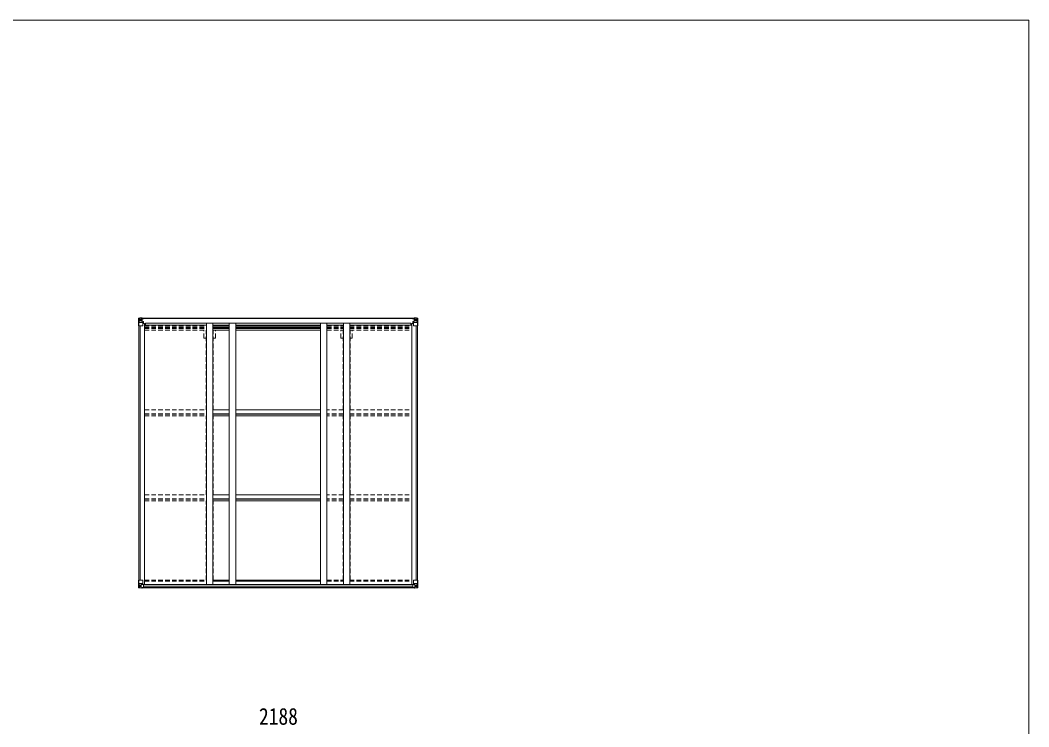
# Model space of a CAD drawing. Units: millimetres at full size, sheet at 1:30; details may follow other scales. Extents: x -8432 to 8432, y -5820 to 5820.
# Drawn here: x 89 to 8008, y 270 to 5820 of the extents above; entities that cross this region are included whole.
import ezdxf
from ezdxf.enums import TextEntityAlignment as Align

# ---------------------------------------------------------------- set-up
doc = ezdxf.new("R2010")
doc.units = ezdxf.units.MM
doc.header["$LTSCALE"] = 30
doc.linetypes.add('DASHED1', pattern=[1.8, 1.2, -0.6])
for name, color, linetype, lineweight in [('0-3_ELV2', 4, 'Continuous', 9), ('0-4_TABLE1', 6, 'Continuous', 9), ('0-6_OTH_LINE', 6, 'Continuous', 9), ('F-0_240', 7, 'Continuous', 9)]:
    doc.layers.add(name, color=color, linetype=linetype, lineweight=lineweight)
doc.styles.add('ＭＳ ゴシック', font='')
doc.styles.get('ＭＳ ゴシック').set_extended_font_data('MS Gothic')

msp = doc.modelspace()

# ---------------------------------------------------------------- linework, layer by layer
at = {"layer": '0-3_ELV2'}
for p, q in [((1020.46, 3419.13), (1020.46, 1423.15)), ((1030.16, 3419.13), (1030.16, 1423.15)), ((1041.96, 3479.9), (3186.96, 3479.9)), ((1041.96, 3477.76), (3186.96, 3477.76)), ((1052.46, 3437.78), (1065.46, 3437.78)), ((1065.46, 3437.78), (1065.46, 1387.14)), ((1065.46, 3424.1), (1552.46, 3424.1)), ((1072.96, 3424.1), (1072.96, 3439.62)), ((1072.96, 3439.62), (3155.96, 3439.62)), ((1552.46, 3439.6), (1552.46, 1387.14)), ((1602.46, 3439.6), (1602.46, 1387.14)), ((1731.46, 3424.1), (1602.46, 3424.1)), ((1731.46, 3415.71), (1602.46, 3415.71)), ((1731.46, 3407.51), (1602.46, 3407.51)), ((1731.46, 3439.6), (1731.46, 1387.14)), ((1781.46, 3439.6), (1781.46, 1387.14)), ((2447.46, 3424.1), (1781.46, 3424.1)), ((2447.46, 3415.71), (1781.46, 3415.71)), ((2447.46, 3407.51), (1781.46, 3407.51)), ((2447.46, 3439.6), (2447.46, 1387.14)), ((2497.46, 3439.6), (2497.46, 1387.14)), ((2497.46, 3424.1), (2626.46, 3424.1)), ((2626.46, 3439.6), (2626.46, 1387.14)), ((2676.46, 3439.6), (2676.46, 1387.14)), ((2676.46, 3424.1), (3163.46, 3424.1)), ((3155.96, 3424.1), (3155.96, 3439.62)), ((3163.46, 3437.78), (3163.46, 1387.14)), ((3163.46, 3437.78), (3176.46, 3437.78)), ((3198.76, 3419.13), (3198.76, 1423.15)), ((3208.46, 3419.13), (3208.46, 1423.15)), ((1731.46, 3403.58), (1602.46, 3403.58)), ((1731.46, 3398.5), (1602.46, 3398.5)), ((1731.46, 3385.49), (1602.46, 3385.49)), ((2447.46, 3403.58), (1781.46, 3403.58)), ((2447.46, 3398.5), (1781.46, 3398.5)), ((2447.46, 3385.49), (1781.46, 3385.49)), ((1731.46, 2758.84), (1602.46, 2758.84)), ((1731.46, 2729.1), (1602.46, 2729.1)), ((1731.46, 2724.56), (1602.46, 2724.56)), ((1731.46, 2711.54), (1602.46, 2711.54)), ((2447.46, 2758.84), (1781.46, 2758.84)), ((2447.46, 2729.1), (1781.46, 2729.1)), ((2447.46, 2724.56), (1781.46, 2724.56)), ((2447.46, 2711.54), (1781.46, 2711.54)), ((1731.46, 2091.85), (1602.46, 2091.85)), ((1731.46, 2062.11), (1602.46, 2062.11)), ((2447.46, 2091.85), (1781.46, 2091.85)), ((2447.46, 2062.11), (1781.46, 2062.11)), ((1731.46, 2057.56), (1602.46, 2057.56)), ((1731.46, 2044.55), (1602.46, 2044.55)), ((2447.46, 2057.56), (1781.46, 2057.56)), ((2447.46, 2044.55), (1781.46, 2044.55)), ((1045.19, 1387.14), (3183.72, 1387.14)), ((1046.96, 1361.36), (3181.96, 1361.36)), ((1056.96, 1384.87), (3171.96, 1384.87)), ((1056.96, 1369.26), (3171.96, 1369.26)), ((1731.46, 1423.3), (1602.46, 1423.3)), ((1731.46, 1414.96), (1602.46, 1414.96)), ((2447.46, 1423.3), (1781.46, 1423.3)), ((2447.46, 1414.96), (1781.46, 1414.96))]:
    msp.add_line(p, q, dxfattribs=at)
at = {"layer": '0-3_ELV2', "linetype": 'DASHED1'}
for p, q in [((1065.46, 3415.71), (1552.46, 3415.71)), ((1065.46, 3407.51), (1552.46, 3407.51)), ((2497.46, 3415.71), (2626.46, 3415.71)), ((2497.46, 3407.51), (2626.46, 3407.51)), ((2676.46, 3415.71), (3163.46, 3415.71)), ((2676.46, 3407.51), (3163.46, 3407.51)), ((1065.46, 3403.58), (1552.46, 3403.58)), ((1065.46, 3398.5), (1552.46, 3398.5)), ((1065.46, 3385.49), (1552.46, 3385.49)), ((1532.26, 3323.9), (1532.26, 3385.49)), ((1549.96, 2758.84), (1549.96, 3385.49)), ((1604.96, 2758.84), (1604.96, 3385.49)), ((1622.66, 3323.9), (1622.66, 3385.49)), ((2497.46, 3403.58), (2626.46, 3403.58)), ((2497.46, 3398.5), (2626.46, 3398.5)), ((2497.46, 3385.49), (2626.46, 3385.49)), ((2606.26, 3323.9), (2606.26, 3385.49)), ((2623.96, 2758.84), (2623.96, 3385.49)), ((2676.46, 3403.58), (3163.46, 3403.58)), ((2676.46, 3398.5), (3163.46, 3398.5)), ((2676.46, 3385.49), (3163.46, 3385.49)), ((2678.96, 2758.84), (2678.96, 3385.49)), ((2696.66, 3323.9), (2696.66, 3385.49)), ((1549.96, 3323.9), (1532.26, 3323.9)), ((1622.66, 3323.9), (1604.96, 3323.9)), ((2623.96, 3323.9), (2606.26, 3323.9)), ((2696.66, 3323.9), (2678.96, 3323.9)), ((1065.49, 2758.84), (1552.46, 2758.84)), ((1065.49, 2729.1), (1552.46, 2729.1)), ((1065.49, 2724.56), (1552.46, 2724.56)), ((1065.49, 2711.54), (1552.46, 2711.54)), ((1549.96, 2091.85), (1549.96, 2711.54)), ((1604.96, 2091.85), (1604.96, 2711.54)), ((2626.46, 2758.84), (2497.46, 2758.84)), ((2626.46, 2729.1), (2497.46, 2729.1)), ((2626.46, 2724.56), (2497.46, 2724.56)), ((2626.46, 2711.54), (2497.46, 2711.54)), ((2623.96, 2091.85), (2623.96, 2711.54)), ((2676.49, 2758.84), (3163.46, 2758.84)), ((2676.49, 2729.1), (3163.46, 2729.1)), ((2676.49, 2724.56), (3163.46, 2724.56)), ((2676.49, 2711.54), (3163.46, 2711.54)), ((2678.96, 2091.85), (2678.96, 2711.54)), ((1065.49, 2091.85), (1552.46, 2091.85)), ((1065.49, 2062.11), (1552.46, 2062.11)), ((2626.46, 2091.85), (2497.46, 2091.85)), ((2626.46, 2062.11), (2497.46, 2062.11)), ((2676.49, 2091.85), (3163.46, 2091.85)), ((2676.49, 2062.11), (3163.46, 2062.11)), ((1065.49, 2057.56), (1552.46, 2057.56)), ((1065.49, 2044.55), (1552.46, 2044.55)), ((1549.96, 1423.3), (1549.96, 2044.55)), ((1604.96, 1423.3), (1604.96, 2044.55)), ((2626.46, 2057.56), (2497.46, 2057.56)), ((2626.46, 2044.55), (2497.46, 2044.55)), ((2623.96, 1423.3), (2623.96, 2044.55)), ((2676.49, 2057.56), (3163.46, 2057.56)), ((2676.49, 2044.55), (3163.46, 2044.55)), ((2678.96, 1423.3), (2678.96, 2044.55)), ((1065.46, 1423.3), (1552.46, 1423.3)), ((1065.46, 1414.96), (1552.46, 1414.96)), ((2497.46, 1423.3), (2626.46, 1423.3)), ((2497.46, 1414.96), (2626.46, 1414.96)), ((2676.46, 1423.3), (3163.46, 1423.3)), ((2676.46, 1414.96), (3163.46, 1414.96))]:
    msp.add_line(p, q, dxfattribs=at)
at = {"layer": '0-4_TABLE1'}
for p, q in [((1018.46, 3479.84), (1018.46, 3419.13)), ((1018.46, 3419.13), (1051.46, 3419.13)), ((1046.96, 3482.53), (1019.4, 3480.84)), ((1019.4, 3480.8), (1019.4, 3480.84)), ((1028.37, 3481.23), (1020.44, 3480.76)), ((1021.3, 3479.79), (1021.3, 3479.72)), ((1021.3, 3419.13), (1021.3, 3479.72)), ((1021.85, 3446.01), (1025.99, 3458.1)), ((1021.85, 3446.01), (1028.46, 3445.8)), ((1025.27, 3476.34), (1022.54, 3480.01)), ((1026.13, 3472.83), (1028.46, 3472.89)), ((1026.13, 3459.36), (1026.13, 3472.83)), ((1028.46, 3459.33), (1026.13, 3459.36)), ((1040.46, 3482.02), (1028.46, 3481.23)), ((1041.96, 3472.89), (1028.46, 3472.89)), ((1041.96, 3459.33), (1028.46, 3459.33)), ((1028.46, 3459.33), (1028.46, 3459.33)), ((1028.46, 3445.8), (1052.46, 3445.8)), ((1033.94, 3465.69), (1033.94, 3464.73)), ((1040.46, 3456.03), (1040.46, 3482.13)), ((1040.46, 3481.25), (1046.96, 3481.65)), ((1041.96, 3476.42), (1040.46, 3476.42)), ((1041.28, 3455.78), (1051.63, 3454.12)), ((1041.28, 3455.14), (1041.28, 3455.78)), ((1051.63, 3453.49), (1041.28, 3455.14)), ((1046.96, 3480.72), (1041.96, 3480.63)), ((1050.46, 3476.07), (1041.96, 3476.07)), ((1045.96, 3471.13), (1041.96, 3471.13)), ((1045.96, 3462.93), (1041.96, 3462.93)), ((1042.07, 3474.76), (1045.96, 3474.76)), ((1042.45, 3475.14), (1052.46, 3475.22)), ((1042.45, 3474.97), (1042.45, 3475.14)), ((1057.46, 3475.1), (1042.45, 3474.97)), ((1042.46, 3477.09), (1042.46, 3475.14)), ((1050.46, 3477.09), (1042.46, 3477.09)), ((1050.46, 3477.07), (1042.46, 3477.07)), ((1045.96, 3455.03), (1045.96, 3475)), ((1046.96, 3479.9), (1046.96, 3482.53)), ((1050.46, 3476.07), (1050.46, 3477.76)), ((1051.63, 3454.12), (1051.63, 3453.49)), ((1051.91, 3454.05), (1056.96, 3454)), ((1051.96, 3480.33), (1051.96, 3479.9)), ((1052.26, 3480.33), (1051.96, 3480.33)), ((1052.26, 3480.33), (1053.95, 3479.9)), ((1052.46, 3476.83), (1058.46, 3476.83)), ((1052.46, 3420.13), (1052.46, 3453.23)), ((1056.96, 3452.28), (1052.46, 3452.26)), ((1056.96, 3442.13), (1052.46, 3442.13)), ((1055.96, 3454.01), (1055.96, 3452.28)), ((1056.96, 3437.78), (1056.96, 3454)), ((1057.46, 3477.76), (1057.46, 3476.83)), ((1058.46, 3475.15), (1058.46, 3477.76)), ((3170.46, 3475.15), (3170.46, 3477.76)), ((3176.46, 3476.83), (3170.46, 3476.83)), ((3171.46, 3477.76), (3171.46, 3476.83)), ((3171.46, 3475.1), (3186.46, 3474.97)), ((3177.01, 3454.05), (3171.96, 3454)), ((3171.96, 3437.78), (3171.96, 3454)), ((3171.96, 3452.28), (3176.46, 3452.26)), ((3171.96, 3442.13), (3176.46, 3442.13)), ((3172.96, 3454.01), (3172.96, 3452.28)), ((3176.66, 3480.33), (3174.97, 3479.9)), ((3186.46, 3475.14), (3176.46, 3475.22)), ((3176.46, 3420.13), (3176.46, 3453.23)), ((3200.46, 3445.8), (3176.46, 3445.8)), ((3176.66, 3480.33), (3176.96, 3480.33)), ((3176.96, 3480.33), (3176.96, 3479.9)), ((3187.63, 3455.78), (3177.29, 3454.12)), ((3177.29, 3453.49), (3187.63, 3455.14)), ((3177.29, 3454.12), (3177.29, 3453.49)), ((3210.46, 3419.13), (3177.46, 3419.13)), ((3178.46, 3476.07), (3178.46, 3477.76)), ((3178.46, 3477.09), (3186.46, 3477.09)), ((3178.46, 3477.07), (3186.46, 3477.07)), ((3178.46, 3476.07), (3186.96, 3476.07)), ((3181.96, 3479.9), (3181.96, 3482.53)), ((3181.96, 3482.53), (3209.52, 3480.84)), ((3188.46, 3481.25), (3181.96, 3481.65)), ((3181.96, 3480.72), (3186.96, 3480.63)), ((3182.96, 3455.03), (3182.96, 3475)), ((3186.85, 3474.76), (3182.96, 3474.76)), ((3182.96, 3471.13), (3186.96, 3471.13)), ((3182.96, 3462.93), (3186.96, 3462.93)), ((3186.46, 3477.09), (3186.46, 3475.14)), ((3186.46, 3474.97), (3186.46, 3475.14)), ((3186.96, 3476.42), (3188.46, 3476.42)), ((3186.96, 3472.89), (3200.46, 3472.89)), ((3186.96, 3459.33), (3200.46, 3459.33)), ((3187.63, 3455.14), (3187.63, 3455.78)), ((3188.46, 3456.03), (3188.46, 3482.13)), ((3188.46, 3482.02), (3200.46, 3481.23)), ((3194.98, 3465.69), (3194.98, 3464.73)), ((3202.79, 3472.83), (3200.46, 3472.89)), ((3200.46, 3459.33), (3202.79, 3459.36)), ((3200.46, 3459.33), (3200.46, 3459.33)), ((3207.07, 3446.01), (3200.46, 3445.8)), ((3200.55, 3481.23), (3208.47, 3480.76)), ((3202.79, 3459.36), (3202.79, 3472.83)), ((3207.07, 3446.01), (3202.93, 3458.1)), ((3203.65, 3476.34), (3206.38, 3480.01)), ((3207.61, 3479.79), (3207.62, 3479.72)), ((3207.62, 3419.13), (3207.62, 3479.72)), ((3209.52, 3480.8), (3209.52, 3480.84)), ((3210.46, 3479.84), (3210.46, 3419.13)), ((1018.46, 1423.15), (1051.46, 1423.15)), ((1018.46, 1362.45), (1018.46, 1423.15)), ((1019.4, 1361.49), (1019.4, 1361.44)), ((1028.37, 1361.06), (1020.44, 1361.53)), ((1021.3, 1423.15), (1021.3, 1362.57)), ((1021.3, 1362.5), (1021.3, 1362.57)), ((1021.85, 1396.27), (1028.46, 1396.49)), ((1021.85, 1396.27), (1025.99, 1384.19)), ((1025.27, 1365.95), (1022.54, 1362.28)), ((1028.46, 1382.96), (1026.13, 1382.92)), ((1026.13, 1382.92), (1026.13, 1369.45)), ((1026.13, 1369.45), (1028.46, 1369.39)), ((1028.46, 1396.49), (1052.46, 1396.49)), ((1028.46, 1382.96), (1028.46, 1382.95)), ((1040.46, 1382.95), (1028.46, 1382.95)), ((1028.46, 1369.4), (1040.46, 1369.4)), ((1040.46, 1360.27), (1028.46, 1361.05)), ((1032.98, 1376.59), (1032.98, 1377.55)), ((1040.46, 1386.94), (1046.96, 1386.94)), ((1040.46, 1386.94), (1040.46, 1360.15)), ((1051.63, 1388.8), (1041.28, 1387.14)), ((1041.28, 1387.14), (1041.28, 1386.94)), ((1043.98, 1386.94), (1051.63, 1388.16)), ((1046.96, 1386.94), (1055.96, 1386.91)), ((1046.96, 1359.76), (1046.96, 1365.7)), ((1055.96, 1365.13), (1046.96, 1365.07)), ((1051.63, 1388.16), (1051.63, 1388.8)), ((1052.46, 1422.15), (1052.46, 1389.06)), ((1056.96, 1386), (1056.96, 1365.84)), ((3171.96, 1386), (3171.96, 1365.84)), ((3181.96, 1386.94), (3172.96, 1386.91)), ((3172.96, 1365.13), (3181.96, 1365.07)), ((3176.46, 1422.15), (3176.46, 1389.06)), ((3200.46, 1396.49), (3176.46, 1396.49)), ((3177.28, 1388.8), (3187.63, 1387.14)), ((3177.28, 1388.16), (3177.28, 1388.8)), ((3184.94, 1386.94), (3177.28, 1388.16)), ((3210.46, 1423.15), (3177.46, 1423.15)), ((3188.46, 1386.94), (3181.96, 1386.94)), ((3181.96, 1359.76), (3181.96, 1365.7)), ((3187.63, 1387.14), (3187.63, 1386.94)), ((3188.46, 1386.94), (3188.46, 1360.15)), ((3188.46, 1382.95), (3200.46, 1382.95)), ((3200.46, 1369.4), (3188.46, 1369.4)), ((3188.46, 1360.27), (3200.46, 1361.05)), ((3195.94, 1376.59), (3195.94, 1377.55)), ((3207.07, 1396.27), (3200.46, 1396.49)), ((3200.46, 1382.96), (3200.46, 1382.95)), ((3200.46, 1382.96), (3202.79, 1382.92)), ((3202.79, 1369.45), (3200.46, 1369.39)), ((3200.55, 1361.06), (3208.47, 1361.53)), ((3202.79, 1382.92), (3202.79, 1369.45)), ((3207.07, 1396.27), (3202.93, 1384.19)), ((3203.65, 1365.95), (3206.38, 1362.28)), ((3207.61, 1362.5), (3207.62, 1362.57)), ((3207.62, 1423.15), (3207.62, 1362.57)), ((3209.52, 1361.49), (3209.52, 1361.44)), ((3210.46, 1362.45), (3210.46, 1423.15))]:
    msp.add_line(p, q, dxfattribs=at)
for points in [[(1032.02, 3466.65), (1031.06, 3466.65), (1031.06, 3467.61), (1032.02, 3467.61)], [(1032.98, 3468.57), (1032.98, 3469.53), (1033.94, 3469.53), (1033.94, 3468.57)], [(1033.94, 3464.73), (1032.98, 3464.73), (1032.98, 3465.69)], [(1034.9, 3467.61), (1035.86, 3467.61), (1035.86, 3466.65), (1034.9, 3466.65)], [(1046.96, 3481.13), (1041.96, 3481.13), (1041.96, 3455.67)], [(1052.46, 3476.83), (1052.46, 3475.21), (1058.46, 3475.27)], [(3176.46, 3476.83), (3176.46, 3475.21), (3170.46, 3475.27)], [(3181.96, 3481.13), (3186.96, 3481.13), (3186.96, 3455.67)], [(3194.02, 3467.61), (3193.06, 3467.61), (3193.06, 3466.65), (3194.02, 3466.65)], [(3195.94, 3468.57), (3195.94, 3469.53), (3194.98, 3469.53), (3194.98, 3468.57)], [(3194.98, 3464.73), (3195.94, 3464.73), (3195.94, 3465.69)], [(3196.9, 3466.65), (3197.86, 3466.65), (3197.86, 3467.61), (3196.9, 3467.61)], [(1019.4, 1361.44), (1028.46, 1360.89), (1046.96, 1359.76)], [(1032.02, 1374.67), (1031.06, 1374.67), (1031.06, 1375.63), (1032.02, 1375.63)], [(1032.98, 1377.55), (1033.94, 1377.55), (1033.94, 1376.59)], [(1033.94, 1373.71), (1033.94, 1372.75), (1032.98, 1372.75), (1032.98, 1373.71)], [(1034.9, 1375.63), (1035.86, 1375.63), (1035.86, 1374.67), (1034.9, 1374.67)], [(1056.96, 1365.84), (1056.95, 1365.74), (1046.96, 1365.7)], [(3171.96, 1365.84), (3171.97, 1365.74), (3181.96, 1365.7)], [(3209.52, 1361.44), (3200.46, 1360.89), (3181.96, 1359.76)], [(3194.02, 1375.63), (3193.06, 1375.63), (3193.06, 1374.67), (3194.02, 1374.67)], [(3195.94, 1377.55), (3194.98, 1377.55), (3194.98, 1376.59)], [(3194.98, 1373.71), (3194.98, 1372.75), (3195.94, 1372.75), (3195.94, 1373.71)], [(3196.9, 1374.67), (3197.86, 1374.67), (3197.86, 1375.63), (3196.9, 1375.63)]]:
    msp.add_lwpolyline(points, dxfattribs=at)
for centre in [(1033.46, 3467.13), (3195.46, 3467.13), (1033.46, 1375.15), (3195.46, 1375.15)]:
    msp.add_circle(centre, 5.3, dxfattribs=at)
for centre, radius, start, end in [((1019.46, 3479.85), 1, 93.50017, 180.00079), ((1019.46, 3479.84), 0.999, 93.4424, 179.95083), ((1019.46, 3479.8), 0.999, 93.4424, 179.95083), ((1020.61, 3493.45), 12.7, 269.24466, 275.10311), ((1022.58, 3479.84), 1.28, 131.17831, 182.45895), ((1032.02, 3468.57), 0.96, 270, 0), ((1032.02, 3465.69), 0.96, 0, 90), ((1034.9, 3468.57), 0.96, 180, 270), ((1034.9, 3465.69), 0.96, 90, 180), ((1041.39, 3456.71), 0.937, 182.32209, 263.26766), ((1041.39, 3456.07), 0.937, 182.32209, 263.26766), ((1042.46, 3477.59), 0.5, 179.99802, 269.99691), ((1042.46, 3477.57), 0.5, 180.00109, 270.00109), ((1042.46, 3474.64), 0.5, 90.52895, 180.04464), ((1042.47, 3474.46), 0.513, 91.88028, 181.04707), ((1051.46, 3420.13), 1, 270, 0), ((1051.52, 3453.19), 0.937, 2.32209, 83.26766), ((1051.52, 3452.56), 0.937, 2.32209, 83.26766), ((1057.6, 3482.79), 7.69, 268.96999, 276.43426), ((3171.32, 3482.79), 7.69, 263.56574, 271.03001), ((3177.39, 3453.19), 0.937, 96.73234, 177.67791), ((3177.39, 3452.56), 0.937, 96.73234, 177.67791), ((3177.46, 3420.13), 1, 180, 270), ((3186.46, 3477.59), 0.5, 270.00309, 0.00198), ((3186.46, 3477.57), 0.5, 269.99891, 359.99891), ((3186.46, 3474.64), 0.5, 359.95536, 89.47105), ((3186.45, 3474.46), 0.513, 358.95293, 88.11972), ((3187.52, 3456.71), 0.937, 276.73234, 357.67791), ((3187.52, 3456.07), 0.937, 276.73234, 357.67791), ((3194.02, 3468.57), 0.96, 270, 0), ((3194.02, 3465.69), 0.96, 0, 90), ((3196.9, 3468.57), 0.96, 180, 270), ((3196.9, 3465.69), 0.96, 90, 180), ((3206.33, 3479.84), 1.28, 357.54105, 48.82169), ((3208.31, 3493.45), 12.7, 264.89689, 270.75534), ((3209.46, 3479.85), 1, 359.99921, 86.49983), ((3209.46, 3479.84), 0.999, 0.04917, 86.5576), ((3209.46, 3479.8), 0.999, 0.04917, 86.5576), ((1019.46, 1362.48), 0.999, 180.04917, 266.5576), ((1019.46, 1362.45), 0.999, 180.04917, 266.5576), ((1019.46, 1362.44), 1, 179.99921, 266.49983), ((1020.61, 1348.84), 12.7, 84.89689, 90.75534), ((1022.58, 1362.45), 1.28, 177.54105, 228.82169), ((1032.02, 1376.59), 0.96, 270, 0), ((1032.02, 1373.71), 0.96, 0, 90), ((1034.9, 1376.59), 0.96, 180, 270), ((1034.9, 1373.71), 0.96, 90, 180), ((1041.39, 1386.21), 0.937, 96.73234, 129.06602), ((1051.46, 1422.15), 1, 0, 90), ((1051.52, 1389.73), 0.937, 276.73234, 357.67791), ((1051.52, 1389.09), 0.937, 276.73234, 357.67791), ((3177.39, 1389.73), 0.937, 182.32209, 263.26766), ((3177.39, 1389.09), 0.937, 182.32209, 263.26766), ((3177.46, 1422.15), 1, 90, 180), ((3187.52, 1386.21), 0.937, 50.93398, 83.26766), ((3194.02, 1376.59), 0.96, 270, 0), ((3194.02, 1373.71), 0.96, 0, 90), ((3196.9, 1376.59), 0.96, 180, 270), ((3196.9, 1373.71), 0.96, 90, 180), ((3206.33, 1362.45), 1.28, 311.17831, 2.45895), ((3208.3, 1348.84), 12.7, 89.24466, 95.10311), ((3209.46, 1362.48), 0.999, 273.4424, 359.95083), ((3209.46, 1362.45), 0.999, 273.4424, 359.95083), ((3209.46, 1362.44), 1, 273.50017, 0.00079)]:
    msp.add_arc(centre, radius, start, end, dxfattribs=at)
for centre, major_axis, ratio, start_param, end_param in [((1220.4, 3493.15), (201, 12.36), 0.060933, 3.1373463, 3.1378449), ((1021.4, 3480.92), (2, 0.12), 0.060933, 3.1378449, 4.2119296), ((1022.57, 3448.36), (0.85, 2.32), 0.403757, 2.3087461, 3.2744049), ((1021.59, 3477.82), (-0.02, 3), 0.466854, 5.5234897, 6.1575023), ((1023.25, 3472.75), (0.03, 5), 0.573921, 4.7320603, 5.5159136), ((1024.72, 3459.38), (0, 3), 0.468246, 4.2703918, 4.7058971), ((946.71, 3472.89), (81.75, 0), 0.061163, 0, 0.0007725), ((3282.21, 3472.89), (-81.75, 0), 0.061163, 6.2824128, 6.2831853), ((3205.66, 3472.75), (-0.03, 5), 0.573921, 0.7672717, 1.551125), ((3204.2, 3459.38), (0, 3), 0.468246, 1.5772882, 2.0127935), ((3207.33, 3477.82), (0.02, 3), 0.466854, 0.125683, 0.7596956), ((3206.35, 3448.36), (-0.85, 2.32), 0.403757, 3.0087805, 3.9744392), ((3207.52, 3480.92), (-2, 0.12), 0.060933, 2.0712557, 3.1453404), ((3008.52, 3493.15), (-201, 12.36), 0.060933, 3.1453404, 3.145839), ((1021.4, 1361.37), (2, -0.12), 0.060933, 2.0712557, 3.1453404), ((1220.4, 1349.13), (201, -12.36), 0.060933, 3.1453404, 3.145839), ((1022.57, 1393.93), (0.85, -2.32), 0.403757, 3.0087805, 3.9744392), ((1021.59, 1364.46), (-0.02, -3), 0.466854, 0.125683, 0.7596956), ((1023.26, 1369.53), (0.03, -5), 0.573921, 0.7672717, 1.551125), ((1024.72, 1382.9), (0, -3), 0.468246, 1.5772882, 2.0127935), ((946.71, 1369.4), (81.75, 0), 0.061163, 6.2824128, 6.2831853), ((1055.96, 1386), (1, -0.021), 0.906239, 0.0187047, 1.589501), ((1055.96, 1365.84), (1, 0.012), 0.707053, 4.7036637, 6.124411), ((3172.96, 1386), (-1, -0.021), 0.906239, 4.6936843, 6.2644806), ((3172.96, 1365.84), (-1, 0.012), 0.707053, 0.1587743, 1.5795216), ((3282.21, 1369.4), (-81.75, 0), 0.061163, 0, 0.0007725), ((3205.66, 1369.53), (-0.03, -5), 0.573921, 4.7320603, 5.5159136), ((3204.2, 1382.9), (0, -3), 0.468246, 4.2703918, 4.7058971), ((3207.33, 1364.46), (0.02, -3), 0.466854, 5.5234897, 6.1575023), ((3206.35, 1393.93), (-0.85, -2.32), 0.403757, 2.3087461, 3.2744049), ((3207.52, 1361.37), (-2, -0.12), 0.060933, 3.1378449, 4.2119296), ((3008.52, 1349.13), (-201, -12.36), 0.060933, 3.1373463, 3.1378449)]:
    msp.add_ellipse(centre, major_axis=major_axis, ratio=ratio, start_param=start_param, end_param=end_param, dxfattribs=at)
at = {"layer": 'F-0_240', "color": 5}
for p, q in [((-8432.06, 5820), (8007.94, 5820)), ((8007.94, 5820), (8007.94, -5820))]:
    msp.add_line(p, q, dxfattribs=at)

# ---------------------------------------------------------------- texts
at = {"layer": '0-6_OTH_LINE', "color": 7, "style": 'ＭＳ ゴシック', "width": 0.85}
msp.add_text('2188', height=132, dxfattribs=at).set_placement((1964.46, 246.99), align=Align.BOTTOM_LEFT)

doc.saveas('drawing.dxf')
